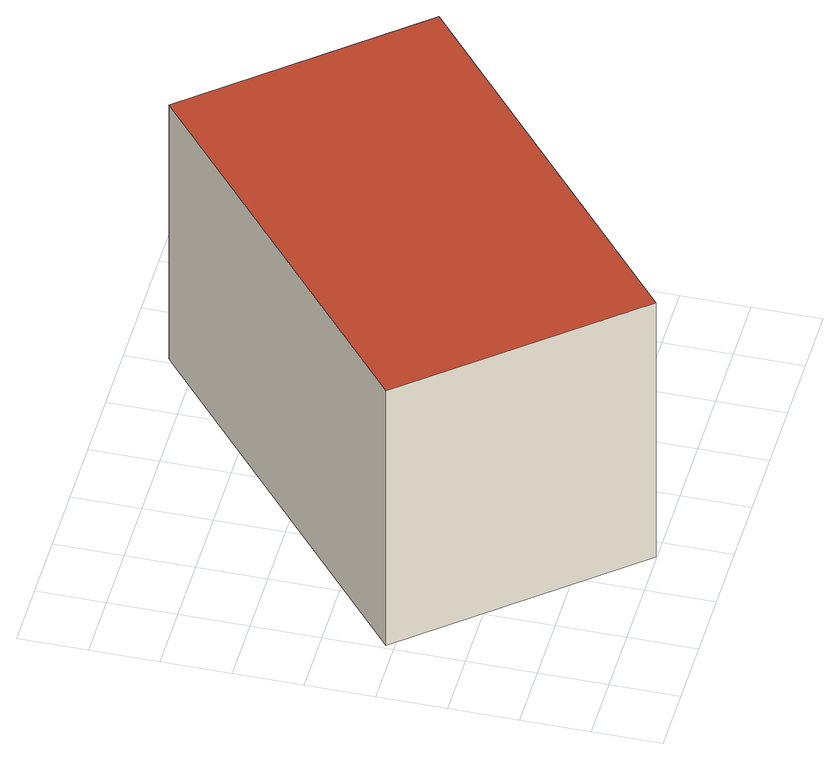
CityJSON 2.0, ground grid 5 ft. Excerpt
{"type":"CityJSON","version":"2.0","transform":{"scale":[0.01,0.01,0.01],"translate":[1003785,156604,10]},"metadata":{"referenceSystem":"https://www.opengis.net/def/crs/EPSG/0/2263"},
"CityObjects":{
"building1":{"type":"Building","attributes":{"name":"Bldg_2210009783","BIN":"3250229"},"geometry":[{"type":"MultiSurface","lod":"2","boundaries":[[[0,1,2,3]],[[4,5,6,7]],[[0,3,7,6]],[[1,0,6,5]],[[2,1,5,4]],[[3,2,4,7]]],"semantics":{"surfaces":[{"type":"RoofSurface","BIN":"3250229"},{"type":"GroundSurface"},{"type":"WallSurface"}],"values":[0,1,2,2,2,2]}}]}
},
"vertices":[
[2541,3695,2291],[33,1565,2291],[1353,12,2291],[3860,2142,2291],[1353,12,12],[33,1565,12],[2541,3695,12],[3860,2142,12]
]}
